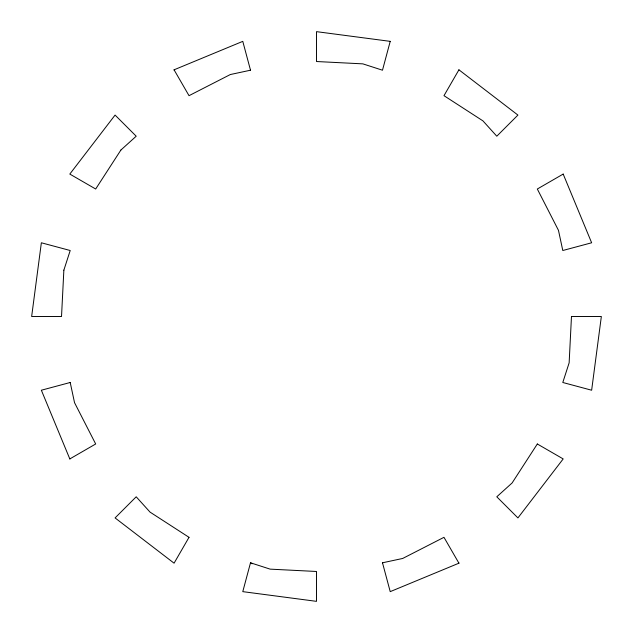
<?xml version="1.0" encoding="UTF-8"?>
<svg xmlns="http://www.w3.org/2000/svg" width="633" height="633" viewBox="0 0 633 633"><rect width="100%" height="100%" fill="white"/><g stroke="black" fill="none" stroke-linecap="round" stroke-linejoin="round"><path stroke-width="0.95" d="M250.51 562.792L242.779 591.641L316.5 601.35L316.5 571.48L270.149 569.138L250.51 562.792L252.195 563.781M70.208 382.49L41.359 390.221L69.812 458.925L95.678 443.986L74.536 402.675L70.208 382.49L69.812 382.601M174.075 69.812L242.779 41.359L250.51 70.208L230.325 74.536L189.014 95.678L174.075 69.812L174.304 70.208M458.925 563.188L390.221 591.641L382.49 562.792L402.675 558.464L443.986 537.322L458.925 563.188L458.696 562.792M250.399 69.812L250.51 70.208M69.812 458.925L70.208 458.696M382.601 563.188L382.49 562.792M63.862 270.149L61.52 316.5L31.65 316.5L41.359 242.779L70.208 250.51L63.862 270.149M571.48 316.5L569.138 362.851L562.792 382.49L591.641 390.221L601.35 316.5L571.48 316.5M390.221 41.359L382.49 70.208L362.851 63.862L316.5 61.52L316.5 31.65L390.221 41.359M189.014 537.322L174.075 563.188L115.079 517.921L136.206 496.794L150.045 512.113L189.014 537.322M458.925 69.812L443.986 95.678L482.955 120.887L496.794 136.206L517.921 115.079L458.925 69.812M120.887 150.045L95.678 189.014L69.812 174.075L115.079 115.079L136.206 136.206L120.887 150.045M537.322 443.986L512.113 482.955L496.794 496.794L517.921 517.921L563.188 458.925L537.322 443.986M563.188 174.075L537.322 189.014L558.464 230.325L562.792 250.51L591.641 242.779L563.188 174.075"/></g></svg>
